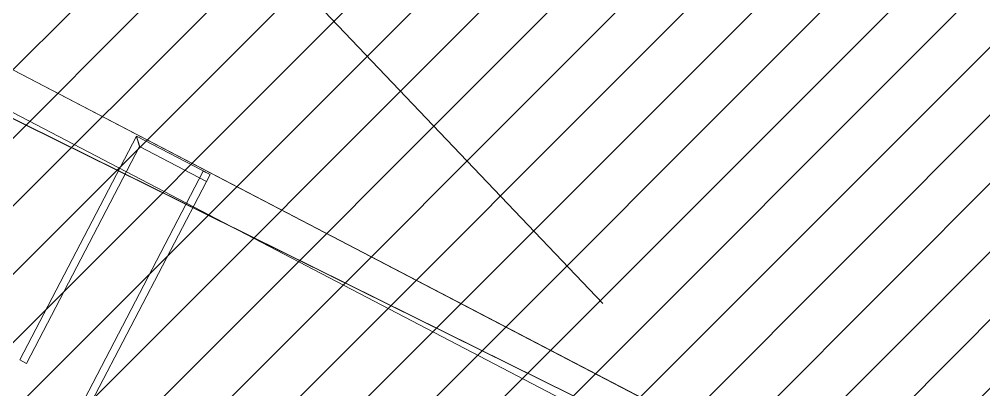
# Model space of a CAD drawing. Header units: metres. Extents: x -207 to 292, y -187 to 169.
# Drawn here: x -62.79 to -56.44, y -117.92 to -115.48 of the extents above; entities that cross this region are included whole.
import ezdxf

# ---------------------------------------------------------------- set-up
doc = ezdxf.new("R2010")
doc.units = ezdxf.units.M
for name, color, linetype, lineweight in [('A-FLOR-HRAL', 7, 'Continuous', 9), ('A-WALL', 7, 'Continuous', 9), ('C-BLDG-PADS', 7, 'Continuous', 9), ('C-TOPO', 7, 'Continuous', 9)]:
    doc.layers.add(name, color=color, linetype=linetype, lineweight=lineweight)
doc.layers.add('PR10-ARQ-PL-001-Emplazamiento-C-1_dwg', color=7, linetype='Continuous', lineweight=9, true_color=0x767676)
doc.layers.add('TEXTO', color=5, linetype='Continuous', lineweight=9, true_color=0x0000ff)

# ---------------------------------------------------------------- blocks, each defined once
blk = doc.blocks.new('Railing - Railing-2188169-PLANTA EMPLAZAMIENTO ACTUALIZADO')
at = {"layer": 'A-FLOR-HRAL'}
for p, q in [((-62.0185, -116.2534), (-62.7859, -117.7254)), ((-62.0185, -116.2534), (-62.7859, -117.7254)), ((-61.5335, -116.5062), (-62.0185, -116.2534)), ((-61.5335, -116.5062), (-62.0185, -116.2534)), ((-62.7415, -117.7485), (-61.9973, -116.3209)), ((-62.7415, -117.7485), (-61.9973, -116.3209)), ((-61.9973, -116.3209), (-61.5566, -116.5506)), ((-61.9973, -116.3209), (-61.5566, -116.5506)), ((-61.5566, -116.5506), (-61.5335, -116.5062)), ((-61.5566, -116.5506), (-61.5335, -116.5062)), ((-61.5566, -116.5506), (-61.5335, -116.5062)), ((-61.5566, -116.5506), (-61.5335, -116.5062)), ((-62.7859, -117.7254), (-62.7415, -117.7485)), ((-62.7859, -117.7254), (-62.7415, -117.7485)), ((-62.7859, -117.7254), (-62.7415, -117.7485)), ((-62.7859, -117.7254), (-62.7415, -117.7485))]:
    blk.add_line(p, q, dxfattribs=at)
for points in [[(-61.9973, -116.3209), (-61.9973, -116.3209), (-61.9975, -116.3203), (-61.9981, -116.3184), (-61.9987, -116.3164), (-61.9994, -116.3144), (-61.9999, -116.3125), (-62.0006, -116.3105), (-62.0014, -116.3077), (-62.0024, -116.3047), (-62.0032, -116.3021), (-62.0039, -116.3), (-62.0045, -116.298), (-62.0052, -116.2959), (-62.0058, -116.2937), (-62.0065, -116.2915), (-62.0072, -116.2893), (-62.0079, -116.2871), (-62.0086, -116.2849), (-62.0093, -116.2827), (-62.01, -116.2805), (-62.0107, -116.2784), (-62.0113, -116.2763), (-62.012, -116.2742), (-62.0126, -116.2722), (-62.0132, -116.2703), (-62.0138, -116.2684), (-62.0146, -116.266), (-62.0153, -116.2638), (-62.0159, -116.2618), (-62.0165, -116.2599), (-62.0171, -116.2578), (-62.0178, -116.2559), (-62.0184, -116.254), (-62.0185, -116.2534), (-62.0185, -116.2534)], [(-62.0185, -116.2534), (-62.0185, -116.2534), (-62.0184, -116.254), (-62.0178, -116.2559), (-62.0171, -116.2578), (-62.0165, -116.2599), (-62.0159, -116.2618), (-62.0153, -116.2638), (-62.0144, -116.2665), (-62.0134, -116.2696), (-62.0126, -116.2722), (-62.012, -116.2742), (-62.0113, -116.2763), (-62.0107, -116.2784), (-62.01, -116.2805), (-62.0093, -116.2827), (-62.0086, -116.2849), (-62.0079, -116.2871), (-62.0072, -116.2893), (-62.0065, -116.2915), (-62.0058, -116.2937), (-62.0052, -116.2959), (-62.0045, -116.298), (-62.0039, -116.3), (-62.0032, -116.3021), (-62.0026, -116.304), (-62.002, -116.3059), (-62.0013, -116.3083), (-62.0006, -116.3105), (-61.9999, -116.3125), (-61.9994, -116.3144), (-61.9987, -116.3164), (-61.9981, -116.3184), (-61.9975, -116.3203), (-61.9973, -116.3209), (-61.9973, -116.3209)], [(-61.9973, -116.3209), (-61.9973, -116.3209), (-61.9975, -116.3203), (-61.9981, -116.3184), (-61.9987, -116.3164), (-61.9994, -116.3144), (-61.9999, -116.3125), (-62.0006, -116.3105), (-62.0014, -116.3077), (-62.0024, -116.3047), (-62.0032, -116.3021), (-62.0039, -116.3), (-62.0045, -116.298), (-62.0052, -116.2959), (-62.0058, -116.2937), (-62.0065, -116.2915), (-62.0072, -116.2893), (-62.0079, -116.2871), (-62.0086, -116.2849), (-62.0093, -116.2827), (-62.01, -116.2805), (-62.0107, -116.2784), (-62.0113, -116.2763), (-62.012, -116.2742), (-62.0126, -116.2722), (-62.0132, -116.2703), (-62.0138, -116.2684), (-62.0146, -116.266), (-62.0153, -116.2638), (-62.0159, -116.2618), (-62.0165, -116.2599), (-62.0171, -116.2578), (-62.0178, -116.2559), (-62.0184, -116.254), (-62.0185, -116.2534), (-62.0185, -116.2534)], [(-62.0185, -116.2534), (-62.0185, -116.2534), (-62.0184, -116.254), (-62.0178, -116.2559), (-62.0171, -116.2578), (-62.0165, -116.2599), (-62.0159, -116.2618), (-62.0153, -116.2638), (-62.0144, -116.2665), (-62.0134, -116.2696), (-62.0126, -116.2722), (-62.012, -116.2742), (-62.0113, -116.2763), (-62.0107, -116.2784), (-62.01, -116.2805), (-62.0093, -116.2827), (-62.0086, -116.2849), (-62.0079, -116.2871), (-62.0072, -116.2893), (-62.0065, -116.2915), (-62.0058, -116.2937), (-62.0052, -116.2959), (-62.0045, -116.298), (-62.0039, -116.3), (-62.0032, -116.3021), (-62.0026, -116.304), (-62.002, -116.3059), (-62.0013, -116.3083), (-62.0006, -116.3105), (-61.9999, -116.3125), (-61.9994, -116.3144), (-61.9987, -116.3164), (-61.9981, -116.3184), (-61.9975, -116.3203), (-61.9973, -116.3209), (-61.9973, -116.3209)]]:
    blk.add_open_spline(points, degree=3, knots=[0, 0, 0, 0, 0.083333, 0.125, 0.166667, 0.208333, 0.229167, 0.25, 0.291667, 0.333333, 0.354167, 0.375, 0.395833, 0.416667, 0.4375, 0.458333, 0.479167, 0.5, 0.520833, 0.541667, 0.5625, 0.583333, 0.604167, 0.625, 0.645833, 0.666667, 0.6875, 0.708333, 0.75, 0.770833, 0.791667, 0.833333, 0.875, 0.916667, 1, 1, 1, 1], dxfattribs=at)
blk = doc.blocks.new('Railing - Railing-2188227-PLANTA EMPLAZAMIENTO ACTUALIZADO')
at = {"layer": 'A-FLOR-HRAL'}
for p, q in [((-61.5778, -116.4831), (-62.3598, -117.9832)), ((-61.5778, -116.4831), (-62.3598, -117.9832)), ((-62.3154, -118.0064), (-61.5335, -116.5062)), ((-62.3154, -118.0064), (-61.5335, -116.5062)), ((-61.5335, -116.5062), (-61.5778, -116.4831)), ((-61.5335, -116.5062), (-61.5778, -116.4831)), ((-61.5335, -116.5062), (-61.5778, -116.4831)), ((-61.5335, -116.5062), (-61.5778, -116.4831)), ((-62.3598, -117.9832), (-62.3154, -118.0064)), ((-62.3598, -117.9832), (-62.3154, -118.0064)), ((-62.3598, -117.9832), (-62.3154, -118.0064)), ((-62.3598, -117.9832), (-62.3154, -118.0064))]:
    blk.add_line(p, q, dxfattribs=at)
blk = doc.blocks.new('YADRAN_LASQUEMAS_ARQ_MO_003_ESTANQUE CABECERA_rvt-1-PLANTA EMPLAZAMIENTO ACTUALIZADO')
at = {"layer": 'A-WALL'}
for p, q in [((-65.6314, -114.3578), (-51.1591, -121.9017)), ((-51.1591, -121.9017), (-65.6314, -114.3578)), ((-51.5195, -121.7139), (-65.2677, -114.5474)), ((-65.2677, -114.5474), (-51.5195, -121.7139)), ((-63.3179, -115.8457), (-53.7005, -120.8589)), ((-53.9044, -120.7526), (-63.114, -115.952)), ((-63.114, -115.952), (-53.9044, -120.7526)), ((-58.6226, -118.2932), (-63.1051, -115.9566))]:
    blk.add_line(p, q, dxfattribs=at)
at = {"layer": 'A-FLOR-HRAL', "lineweight": 9}
for name in ['Railing - Railing-2188169-PLANTA EMPLAZAMIENTO ACTUALIZADO', 'Railing - Railing-2188227-PLANTA EMPLAZAMIENTO ACTUALIZADO']:
    blk.add_blockref(name, (0, 0), dxfattribs=at)
blk = doc.blocks.new('PR10-ARQ-PL-001-Emplazamiento-C-1_dwg-674643-PLANTA EMPLAZAMIENTO ACTUALIZADO')
at = {"lineweight": 9, "true_color": 0x0000ff}
h = blk.add_hatch(dxfattribs=at)
h.set_pattern_fill('FP_4', color=5, style=0, pattern_type=2)
h.set_pattern_definition([(45, (0, 0), (-0.2245064, 0.2245064), [])])
h.paths.add_polyline_path([(-53.8168, -136.9334), (-51.1945, -131.9029), (-52.521, -131.2354), (-51.2911, -128.657), (-53.7658, -127.4636), (-47.7694, -115.9256), (-49.3712, -115.0845), (-48.2318, -112.8217), (-60.8341, -106.2047), (-61.9735, -108.4675), (-63.2229, -107.8115), (-67.3105, -115.9296), (-67.198, -115.9878), (-71.3128, -123.8816), (-68.5743, -125.3091), (-70.1859, -128.4007), (-58.3025, -134.5952)])
at = {"layer": 'C-BLDG-PADS', "flags": 128}
blk.add_lwpolyline([(-68.5759, -125.3082), (-71.3128, -123.8816), (-66.3655, -114.3906), (-50.9358, -122.0182)], dxfattribs=at)
at = {"layer": 'C-TOPO', "flags": 128}
for points in [[(-66.3655, -114.3906), (-64.0344, -115.5429), (-57.0236, -119.0087), (-50.9358, -122.0182), (-49.3153, -118.9001), (-48.7128, -117.7408), (-46.9635, -114.3749)], [(-53.7637, -127.4596), (-50.9358, -122.0182), (-66.3655, -114.3906), (-71.3128, -123.8816)], [(-66.3655, -114.3906), (-64.0344, -115.5429), (-57.0236, -119.0087), (-50.9358, -122.0182), (-57.0236, -119.0087), (-64.0344, -115.5429), (-66.3655, -114.3906)], [(-66.3655, -114.3906), (-64.0344, -115.5429), (-57.0236, -119.0087), (-50.9358, -122.0182), (-57.0236, -119.0087), (-64.0344, -115.5429), (-66.3655, -114.3906)]]:
    blk.add_lwpolyline(points, dxfattribs=at)
at = {"layer": 'TEXTO', "flags": 128}
blk.add_lwpolyline([(-58.9471, -117.3547), (-69.9518, -105.8168), (-94.333, -105.8168)], dxfattribs=at)

msp = doc.modelspace()

# ---------------------------------------------------------------- linework, layer by layer
at = {"layer": 'C-BLDG-PADS'}
msp.add_line((-66.3655, -114.3906), (-50.9358, -122.0182), dxfattribs=at)
at = {"layer": 'C-TOPO'}
for p, q in [((-50.9358, -122.0182), (-66.3655, -114.3906)), ((-64.0344, -115.5429), (-57.0236, -119.0087)), ((-57.0236, -119.0087), (-64.0344, -115.5429)), ((-57.0236, -119.0087), (-64.0344, -115.5429)), ((-57.0236, -119.0087), (-64.0344, -115.5429)), ((-57.0236, -119.0087), (-64.0344, -115.5429))]:
    msp.add_line(p, q, dxfattribs=at)

# ---------------------------------------------------------------- block references
at = {"lineweight": 5}
msp.add_blockref('YADRAN_LASQUEMAS_ARQ_MO_003_ESTANQUE CABECERA_rvt-1-PLANTA EMPLAZAMIENTO ACTUALIZADO', (0, 0), dxfattribs=at)
at = {"layer": 'PR10-ARQ-PL-001-Emplazamiento-C-1_dwg', "color": 7}
msp.add_blockref('PR10-ARQ-PL-001-Emplazamiento-C-1_dwg-674643-PLANTA EMPLAZAMIENTO ACTUALIZADO', (0, 0), dxfattribs=at)

doc.saveas('drawing.dxf')
